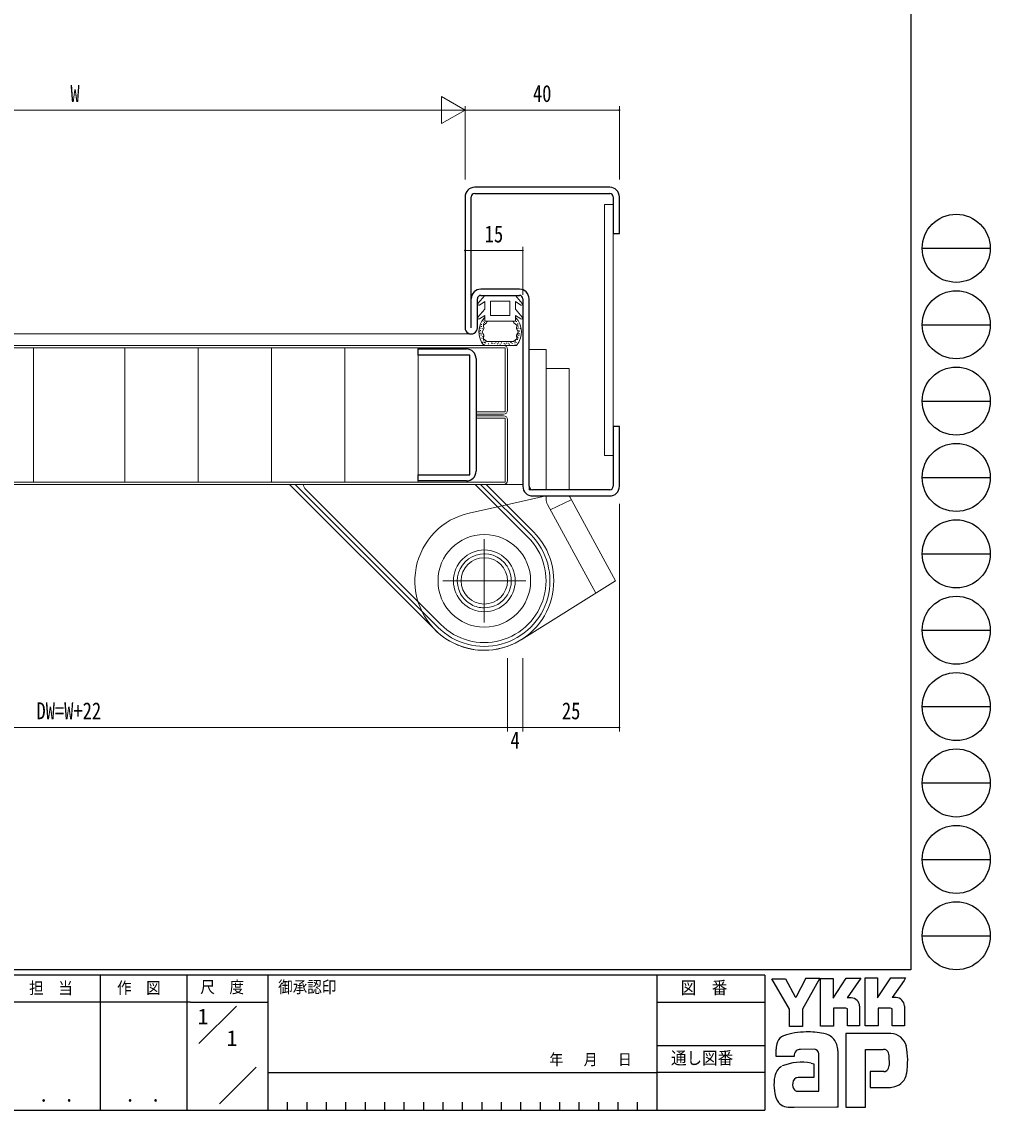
# Model space of a CAD drawing. Units: millimetres, scale not verified. Extents: x -397 to 397, y -282 to 282.
# Drawn here: x 145.7 to 396.7, y -282.1 to 0 of the extents above; entities that cross this region are included whole.
import ezdxf
from ezdxf.enums import TextEntityAlignment as Align

# ---------------------------------------------------------------- set-up
doc = ezdxf.new("R2010")
doc.units = ezdxf.units.MM
doc.header["$LTSCALE"] = 2
for name, color, linetype in [('0-1_USER1', 3, 'Continuous'), ('0-2_YKK_11', 7, 'Continuous'), ('0-7_YKK_ZWAK', 7, 'Continuous')]:
    doc.layers.add(name, color=color, linetype=linetype)
for name, color, linetype, lineweight in [('0-3_YKK_12', 2, 'Continuous', 18), ('0-4_YKK_13', 4, 'Continuous', 18), ('0-6_YKK_D', 6, 'Continuous', 18)]:
    doc.layers.add(name, color=color, linetype=linetype, lineweight=lineweight)
doc.styles.add('ＭＳ ゴシック', font='')
doc.styles.get('ＭＳ ゴシック').set_extended_font_data('MS Gothic')

msp = doc.modelspace()

# ---------------------------------------------------------------- linework, layer by layer
at = {"layer": '0-2_YKK_11'}
for p, q in [((298.112, -42.901), (263.112, -42.901)), ((263.112, -44.501), (298.112, -44.501)), ((260.612, -45.401), (260.612, -79.301)), ((262.212, -79.301), (262.212, -45.401)), ((299.012, -45.401), (299.012, -54.901)), ((300.612, -54.901), (300.612, -45.401)), ((299.012, -54.901), (300.612, -54.901)), ((274.712, -69.301), (264.712, -69.301)), ((263.812, -79.301), (263.812, -71.801)), ((264.712, -70.901), (274.712, -70.901)), ((275.612, -71.801), (275.612, -120.401)), ((277.212, -120.401), (277.212, -71.801)), ((248.462, -84.801), (260.962, -84.801)), ((248.462, -86.401), (248.462, -84.801)), ((261.862, -86.401), (248.462, -86.401)), ((261.862, -117.401), (261.862, -86.401)), ((263.462, -87.301), (263.462, -116.501)), ((299.012, -104.901), (299.012, -120.401)), ((300.612, -104.901), (299.012, -104.901)), ((300.612, -120.401), (300.612, -104.901)), ((248.462, -117.401), (261.862, -117.401)), ((248.462, -119.001), (248.462, -117.401)), ((260.962, -119.001), (248.462, -119.001)), ((298.112, -121.301), (278.112, -121.301)), ((278.112, -122.901), (298.112, -122.901))]:
    msp.add_line(p, q, dxfattribs=at)
for centre, radius, start, end in [((263.112, -45.401), 2.5, 90, 180), ((263.112, -45.401), 0.9, 90, 180), ((298.112, -45.401), 2.5, 0.00002, 90), ((298.112, -45.401), 0.9, 0.00002, 90), ((264.712, -71.801), 2.5, 90, 180), ((274.712, -71.801), 2.5, 0.00002, 90), ((264.712, -71.801), 0.9, 90, 179.99901), ((274.712, -71.801), 0.9, 0.00002, 90), ((262.212, -79.301), 1.6, 180, 0.00054), ((260.962, -87.301), 2.5, 0.00001, 89.99999), ((260.962, -116.501), 2.5, 270.00001, 359.99999), ((278.112, -120.401), 2.5, 180, 270.00033), ((278.112, -120.401), 0.9, 180, 269.99998), ((298.112, -120.401), 0.9, 269.99998, 0.00002), ((298.112, -120.401), 2.5, 269.99998, 0.00002)]:
    msp.add_arc(centre, radius, start, end, dxfattribs=at)
at = {"layer": '0-3_YKK_12'}
for p, q in [((59.012, -80.901), (262.212, -80.901)), ((275.612, -119.901), (45.612, -119.901))]:
    msp.add_line(p, q, dxfattribs=at)
at = {"layer": '0-4_YKK_13'}
for p, q in [((296.712, -47.401), (296.712, -112.401)), ((299.012, -47.401), (296.712, -47.401)), ((299.012, -112.401), (299.012, -47.401)), ((265.712, -70.901), (263.968, -72.979)), ((265.712, -72.52), (264.365, -73.421)), ((265.712, -70.901), (273.712, -70.901)), ((265.712, -72.52), (265.712, -74.501)), ((272.212, -72.401), (272.212, -76.101)), ((273.712, -70.901), (275.456, -72.979)), ((273.712, -72.52), (275.06, -73.421)), ((273.712, -72.52), (273.712, -74.501)), ((265.712, -74.501), (263.968, -76.579)), ((265.712, -76.12), (264.365, -77.021)), ((265.712, -76.12), (265.712, -77.601)), ((272.212, -76.101), (267.212, -76.101)), ((273.712, -74.501), (275.456, -76.579)), ((273.712, -76.12), (275.06, -77.021)), ((273.712, -76.12), (273.712, -77.601)), ((265.009, -78.441), (264.809, -78.441)), ((265.431, -77.561), (265.231, -77.561)), ((265.49, -78.265), (265.29, -78.265)), ((265.783, -77.936), (265.583, -77.936)), ((265.712, -77.601), (269.712, -77.601)), ((273.712, -77.601), (269.712, -77.601)), ((274.029, -77.667), (273.829, -77.667)), ((274.358, -78.288), (274.158, -78.288)), ((274.416, -78.675), (274.216, -78.675)), ((264.545, -80.169), (264.345, -80.169)), ((264.581, -80.706), (264.381, -80.706)), ((264.593, -79.418), (264.393, -79.418)), ((264.748, -80.026), (264.548, -80.026)), ((264.879, -80.849), (264.679, -80.849)), ((264.903, -81.266), (264.703, -81.266)), ((264.95, -79.004), (264.75, -79.004)), ((265.154, -79.525), (264.954, -79.525)), ((265.321, -81.601), (265.121, -81.601)), ((274.231, -79.596), (274.031, -79.596)), ((274.255, -81.672), (274.055, -81.672)), ((274.386, -81.171), (274.186, -81.171)), ((274.458, -79.429), (274.258, -79.429)), ((274.463, -79.098), (274.263, -79.098)), ((274.589, -80.718), (274.389, -80.718)), ((274.625, -80.121), (274.425, -80.121)), ((274.661, -81.302), (274.461, -81.302)), ((274.792, -80.909), (274.592, -80.909)), ((274.804, -80.145), (274.604, -80.145)), ((274.995, -79.513), (274.795, -79.513)), ((50.212, -84.501), (271.012, -84.501)), ((270.612, -83.901), (50.612, -83.901)), ((148.762, -119.301), (148.762, -84.501)), ((172.462, -119.301), (172.462, -84.501)), ((191.462, -119.301), (191.462, -84.501)), ((210.462, -119.301), (210.462, -84.501)), ((229.462, -119.301), (229.462, -84.501)), ((248.462, -119.301), (248.462, -84.501)), ((265.106, -81.982), (264.906, -81.982)), ((265.38, -82.996), (265.18, -82.996)), ((265.511, -82.519), (265.311, -82.519)), ((265.469, -83.901), (273.955, -83.901)), ((265.678, -83.605), (265.478, -83.605)), ((265.798, -83.104), (265.598, -83.104)), ((265.917, -82.758), (265.717, -82.758)), ((265.984, -83.206), (265.784, -83.206)), ((266.108, -83.867), (265.908, -83.867)), ((273.231, -82.901), (266.193, -82.901)), ((266.789, -83.492), (266.589, -83.492)), ((267.629, -83.028), (267.429, -83.028)), ((267.7, -83.421), (267.5, -83.421)), ((268.29, -83.367), (268.09, -83.367)), ((268.719, -83.224), (268.519, -83.224)), ((269.112, -83.51), (268.912, -83.51)), ((269.398, -83.171), (269.198, -83.171)), ((269.845, -83.582), (269.645, -83.582)), ((270.184, -83.171), (269.984, -83.171)), ((270.846, -83.403), (270.646, -83.403)), ((271.114, -83.546), (270.914, -83.546)), ((271.471, -83.313), (271.271, -83.313)), ((271.918, -83.331), (271.718, -83.331)), ((272.186, -83.599), (271.986, -83.599)), ((272.633, -83.117), (272.433, -83.117)), ((272.919, -83.403), (272.719, -83.403)), ((273.599, -83.199), (273.399, -83.199)), ((273.694, -83.748), (273.494, -83.748)), ((273.754, -82.817), (273.554, -82.817)), ((273.945, -83.115), (273.745, -83.115)), ((274.219, -81.911), (274.019, -81.911)), ((274.279, -82.376), (274.079, -82.376)), ((274.494, -81.899), (274.294, -81.899)), ((271.612, -84.901), (271.612, -100.701)), ((263.612, -101.701), (263.612, -101.101)), ((263.612, -102.101), (263.612, -102.701)), ((271.612, -118.901), (271.612, -103.101)), ((296.712, -112.401), (299.012, -112.401)), ((271.012, -119.301), (50.212, -119.301)), ((270.612, -119.901), (50.612, -119.901)), ((215.156, -119.901), (252.884, -157.628)), ((266.067, -119.901), (215.156, -119.901)), ((216.57, -119.901), (253.591, -156.921)), ((219.344, -121.261), (254.298, -156.214)), ((263.238, -119.901), (276.925, -133.587)), ((264.653, -119.901), (277.632, -132.88)), ((266.067, -119.901), (278.34, -132.173)), ((287.612, -122.901), (281.612, -122.901)), ((281.612, -123.666), (281.612, -122.901)), ((288.092, -123.915), (282.717, -126.456)), ((287.734, -123.124), (299.612, -144.901)), ((281.978, -125.102), (294.513, -148.083)), ((265.612, -134.107), (265.612, -155.695)), ((265.612, -155.195), (265.612, -134.758)), ((276.406, -144.901), (254.818, -144.901)), ((255.318, -144.901), (275.906, -144.901)), ((299.612, -144.901), (275.141, -160.171))]:
    msp.add_line(p, q, dxfattribs=at)
for points in [[(272.212, -72.401), (267.212, -72.401), (267.212, -76.101)], [(266.137, -78.012), (265.37, -78.602), (265.495, -79.562), (265.012, -80.401), (265.232, -80.797), (265.495, -81.24), (265.37, -82.199), (266.137, -82.79)], [(273.287, -82.79), (274.054, -82.199), (273.929, -81.24), (274.192, -80.797), (274.412, -80.401), (273.929, -79.562), (274.054, -78.602), (273.287, -78.012)], [(270.612, -101.701), (263.612, -101.701), (263.612, -101.101), (271.012, -101.101), (271.012, -84.501)], [(281.612, -121.301), (281.612, -89.901), (287.612, -89.901), (287.612, -121.301)], [(270.612, -102.101), (263.612, -102.101), (263.612, -102.701), (271.012, -102.701), (271.012, -119.301)], [(281.612, -122.901), (271.35, -125.184), (261.703, -127.33)]]:
    msp.add_lwpolyline(points, dxfattribs=at)
msp.add_lwpolyline([(277.212, -84.901), (281.612, -84.901), (281.612, -121.301), (277.212, -121.301)], close=True, dxfattribs=at)
for radius in [12, 8, 6, 6]:
    msp.add_circle((265.612, -144.901), radius, dxfattribs=at)
for centre, radius, start, end in [((264.198, -73.172), 0.3, 139.99756, 303.78886), ((275.227, -73.172), 0.3, 236.21114, 40.00244), ((264.198, -76.772), 0.3, 139.99756, 303.78886), ((269.712, -80.401), 5.5, 136.65824, 219.51963), ((269.712, -80.401), 4.3, 139.37051, 146.2499), ((269.712, -80.401), 4.3, 33.7499, 40.62928), ((269.712, -80.401), 5.5, 320.48036, 43.34175), ((275.227, -76.772), 0.3, 236.21114, 40.00244), ((270.612, -84.901), 1, 0, 90), ((270.612, -100.701), 1, 270, 0), ((270.612, -103.101), 1, 0, 90), ((221.112, -119.493), 2.5, 189.38039, 224.99604), ((270.612, -118.901), 1, 270, 0), ((284.612, -123.666), 3, 179.99971, 208.61047), ((288.612, -122.646), 1, 194.77323, 208.61047), ((265.612, -144.901), 18, 102.54331, 301.96544), ((265.612, -144.901), 18, 224.99945, 45.00055), ((265.612, -144.901), 17, 224.99942, 45.00116), ((265.612, -144.901), 16, 224.99938, 45.00124), ((265.612, -144.901), 7, 61.61154, 208.39292), ((265.612, -144.901), 7, 28.40727, 61.61154), ((265.612, -144.901), 7, 270, 28.40727), ((265.611, -144.901), 7, 208.39117, 241.59544), ((265.611, -144.901), 7, 241.59544, 270)]:
    msp.add_arc(centre, radius, start, end, dxfattribs=at)
at = {"layer": '0-6_YKK_D'}
for p, q in [((254.55, -19.401), (254.55, -26.401)), ((260.612, -22.901), (254.55, -19.401)), ((260.612, -40.901), (260.612, -21.901)), ((260.612, -40.901), (260.612, -21.901)), ((300.612, -40.901), (300.612, -21.901)), ((67.612, -22.901), (253.612, -22.901)), ((260.612, -22.901), (248.488, -22.901)), ((260.612, -22.901), (254.55, -26.401)), ((260.612, -22.901), (300.612, -22.901)), ((260.612, -78.301), (260.612, -58.301)), ((275.612, -70.801), (275.612, -58.301)), ((275.612, -59.301), (260.612, -59.301)), ((300.612, -124.901), (300.612, -183.901)), ((271.612, -164.901), (271.612, -183.901)), ((271.612, -164.901), (271.612, -183.901)), ((275.612, -164.901), (275.612, -183.901)), ((275.612, -164.901), (275.612, -183.901)), ((271.612, -182.901), (49.612, -182.901)), ((271.612, -182.901), (275.612, -182.901)), ((275.612, -182.901), (300.612, -182.901))]:
    msp.add_line(p, q, dxfattribs=at)
for centre, start, end in [((300.612, -22.901), 0, 180), ((300.612, -22.901), 180, 0), ((260.612, -59.301), 0, 180), ((275.612, -59.301), 0, 180), ((260.612, -59.301), 180, 0), ((275.612, -59.301), 180, 0), ((271.612, -182.901), 0, 180), ((271.612, -182.901), 0, 180), ((271.612, -182.901), 180, 0), ((271.612, -182.901), 180, 0), ((275.612, -182.901), 0, 180), ((275.612, -182.901), 0, 180), ((275.612, -182.901), 180, 0), ((275.612, -182.901), 180, 0), ((300.612, -182.901), 0, 180), ((300.612, -182.901), 180, 0)]:
    msp.add_arc(centre, 0.106, start, end, dxfattribs=at)
at = {"layer": '0-7_YKK_ZWAK'}
for p, q in [((376.1, 279.3), (376.1, -245.7)), ((379.076, -58.716), (396.716, -58.716)), ((379.076, -78.512), (396.716, -78.512)), ((379.076, -98.308), (396.716, -98.308)), ((379.076, -118.104), (396.716, -118.104)), ((379.076, -137.9), (396.716, -137.9)), ((379.076, -157.696), (396.716, -157.696)), ((379.076, -177.492), (396.716, -177.492)), ((379.076, -197.288), (396.716, -197.288)), ((379.076, -217.084), (396.716, -217.084)), ((379.076, -236.88), (396.716, -236.88)), ((376.1, -245.7), (-393.9, -245.7)), ((338.3, -247.1), (-393.9, -247.1)), ((166.1, -247.1), (166.1, -282.1)), ((188.5, -247.1), (188.5, -282.1)), ((209.5, -247.1), (209.5, -282.1)), ((310.3, -247.1), (310.3, -282.1)), ((338.3, -247.1), (338.3, -282.1)), ((344.732, -255.899), (340.137, -248.006)), ((340.137, -248.006), (343.651, -248.006)), ((343.651, -248.006), (346.164, -252.709)), ((348.936, -247.898), (346.381, -252.871)), ((352.562, -247.898), (348.029, -255.926)), ((348.936, -247.898), (352.562, -247.898)), ((352.76, -260.331), (352.76, -247.925)), ((352.76, -247.925), (355.976, -247.925)), ((355.976, -253.023), (359.355, -247.871)), ((355.976, -247.925), (355.976, -253.023)), ((359.355, -247.871), (363.18, -247.871)), ((363.18, -247.871), (359.64, -253.006)), ((364.274, -260.223), (364.274, -247.817)), ((364.274, -247.817), (367.545, -247.817)), ((367.545, -253.008), (370.978, -247.817)), ((367.545, -247.817), (367.545, -253.008)), ((370.978, -247.817), (374.762, -247.817)), ((374.762, -247.817), (374.383, -248.465)), ((374.383, -248.465), (371.261, -252.925)), ((346.164, -252.709), (346.381, -252.871)), ((360.679, -253.006), (359.64, -253.006)), ((372.301, -252.925), (371.261, -252.925)), ((189.484, -254.099), (121.3, -254.099)), ((189.484, -254.099), (209.5, -254.099)), ((191.67, -264.836), (201.364, -255.143)), ((310.3, -254.1), (338.3, -254.1)), ((344.732, -260.358), (344.732, -255.899)), ((348.029, -255.926), (348.029, -260.358)), ((359.274, -255.682), (356.084, -255.682)), ((356.084, -255.682), (356.084, -260.331)), ((359.706, -255.844), (359.274, -255.682)), ((359.706, -260.25), (359.706, -255.844)), ((362.842, -255.169), (362.842, -260.25)), ((371.302, -260.196), (371.302, -255.817)), ((374.464, -255.169), (374.464, -260.196)), ((348.029, -260.358), (344.732, -260.358)), ((356.084, -260.331), (352.76, -260.331)), ((359.328, -262.196), (359.328, -281.306)), ((370.923, -262.196), (359.328, -262.196)), ((362.842, -260.25), (359.706, -260.25)), ((367.68, -260.223), (364.274, -260.223)), ((371.302, -260.146), (371.353, -260.196)), ((374.464, -260.196), (371.302, -260.196)), ((310.3, -265.299), (338.3, -265.299)), ((351.246, -266.305), (347.548, -266.375)), ((352.327, -277.171), (352.327, -267.44)), ((357.22, -266.683), (357.22, -281.279)), ((364.355, -281.306), (364.355, -266.359)), ((364.355, -266.359), (369.004, -266.359)), ((370.473, -267.856), (370.491, -270.491)), ((350.273, -269.873), (350.976, -270.035)), ((350.976, -270.035), (350.976, -273.63)), ((196.972, -280.445), (206.496, -270.921)), ((209.5, -272.3), (310.3, -272.3)), ((338.3, -272.299), (310.3, -272.299)), ((350.976, -273.63), (346.981, -273.635)), ((369.113, -272.089), (365.572, -272.089)), ((365.572, -272.089), (365.572, -276.225)), ((365.572, -276.225), (370.896, -276.225)), ((370.896, -276.225), (371.978, -275.982)), ((346.705, -277.171), (352.327, -277.171)), ((351.895, -277.171), (352.246, -277.171)), ((352.327, -277.17), (352.328, -277.171)), ((-393.9, -282.1), (338.3, -282.1)), ((214.54, -280), (214.54, -282.1)), ((219.58, -280), (219.58, -282.1)), ((224.62, -280), (224.62, -282.1)), ((229.66, -280), (229.66, -282.1)), ((234.7, -280), (234.7, -282.1)), ((239.74, -280), (239.74, -282.1)), ((244.78, -280), (244.78, -282.1)), ((249.82, -280), (249.82, -282.1)), ((254.86, -280), (254.86, -282.1)), ((259.9, -280), (259.9, -282.1)), ((264.94, -280), (264.94, -282.1)), ((269.98, -280), (269.98, -282.1)), ((275.02, -280), (275.02, -282.1)), ((280.06, -280), (280.06, -282.1)), ((285.1, -280), (285.1, -282.1)), ((290.14, -280), (290.14, -282.1)), ((295.18, -280), (295.18, -282.1)), ((300.22, -280), (300.22, -282.1)), ((305.26, -280), (305.26, -282.1)), ((345.867, -281.36), (344.38, -281.36)), ((356.895, -281.333), (345.867, -281.36)), ((357.22, -281.279), (356.895, -281.333)), ((359.328, -281.306), (363.571, -281.306)), ((363.571, -281.306), (364.355, -281.306))]:
    msp.add_line(p, q, dxfattribs=at)
for points in [[(371.302, -255.817), (370.869, -255.655), (367.68, -255.655), (367.68, -260.223)], [(345.867, -268.17), (341.218, -268.17), (341.218, -266.241)]]:
    msp.add_lwpolyline(points, dxfattribs=at)
for centre in [(387.896, -58.716), (387.896, -78.512), (387.896, -98.308), (387.896, -118.104), (387.896, -137.9), (387.896, -157.696), (387.896, -177.492), (387.896, -197.288), (387.896, -217.084), (387.896, -236.88)]:
    msp.add_circle(centre, 8.82, dxfattribs=at)
for centre, radius, start, end in [((360.679, -255.169), 2.163, 0.00166, 89.99604), ((372.3, -255.088), 2.163, 0.00166, 89.99604), ((349.022, -279.501), 17.68, 89.89165, 109.30848), ((349.541, -282.563), 20.748, 78.7801, 91.46938), ((352.83, -266.596), 4.449, 40.66422, 80.31694), ((370.772, -266.54), 4.341, 14.44572, 87.08746), ((346.259, -266.266), 5.037, 158.41083, 179.71775), ((343.906, -265.155), 2.444, 109.02127, 161.51264), ((352.609, -266.585), 4.612, 358.78059, 38.76563), ((347.975, -268.107), 2.109, 138.46382, 181.71359), ((347.415, -268.071), 1.701, 85.50551, 126.78038), ((350.756, -267.854), 1.625, 14.7552, 72.44995), ((369.165, -267.579), 1.229, 16.43123, 96.91661), ((366.831, -268.308), 3.673, 4.93423, 17.03552), ((354.466, -269.287), 20.86, 350.99027, 10.67625), ((344.727, -274.027), 3.908, 121.82711, 169.08475), ((347.82, -282.954), 13.309, 79.38098, 112.05825), ((366.81, -270.141), 3.697, 343.6902, 354.75362), ((351.749, -275.495), 11.082, 168.76372, 199.80079), ((346.99, -275.079), 1.445, 90.33953, 178.03639), ((369.114, -270.784), 1.306, 269.95468, 342.90145), ((370.835, -271.845), 4.291, 285.44291, 349.90448), ((347.882, -275.428), 2.369, 171.08203, 216.71923), ((346.95, -275.665), 1.526, 230.9728, 260.75491), ((344.74, -277.543), 3.823, 207.31435, 263.59464)]:
    msp.add_arc(centre, radius, start, end, dxfattribs=at)

# ---------------------------------------------------------------- texts
at = {"layer": '0-1_USER1', "style": 'ＭＳ ゴシック'}
for p in [(191.3, -261.099), (198.833, -266.699)]:
    msp.add_text('1', height=4.106, dxfattribs=at).set_placement(p, align=Align.BOTTOM_LEFT)
at = {"layer": '0-6_YKK_D', "style": 'ＭＳ ゴシック', "width": 0.8}
for s, p in [('W', (158.343, -22.101)), ('40', (278.212, -22.101)), ('15', (265.712, -58.501)), ('DW=W+22', (149.55, -182.101)), ('25', (285.712, -182.101)), ('4', (272.375, -189.701))]:
    msp.add_text(s, height=4.399, dxfattribs=at).set_placement(p, align=Align.BOTTOM_LEFT)
at = {"layer": '0-7_YKK_ZWAK', "style": 'ＭＳ ゴシック', "width": 0.9}
for s, height, p in [('尺  度', 3.079, (192.012, -252.637)), ('御承認印', 3.079, (212.167, -252.633)), ('担  当', 3.079, (147.655, -252.88)), ('作  図', 3.079, (170.42, -252.862)), ('図\u3000番', 3.284, (316.498, -252.962)), ('年   月   日', 2.903, (282.476, -271.269)), ('通し図番', 3.284, (313.979, -271.185)), (' ． ．', 3.592, (148.155, -281.046)), (' ． ．', 3.592, (170.555, -281.046))]:
    msp.add_text(s, height=height, dxfattribs=at).set_placement(p, align=Align.BOTTOM_LEFT)

doc.saveas('drawing.dxf')
